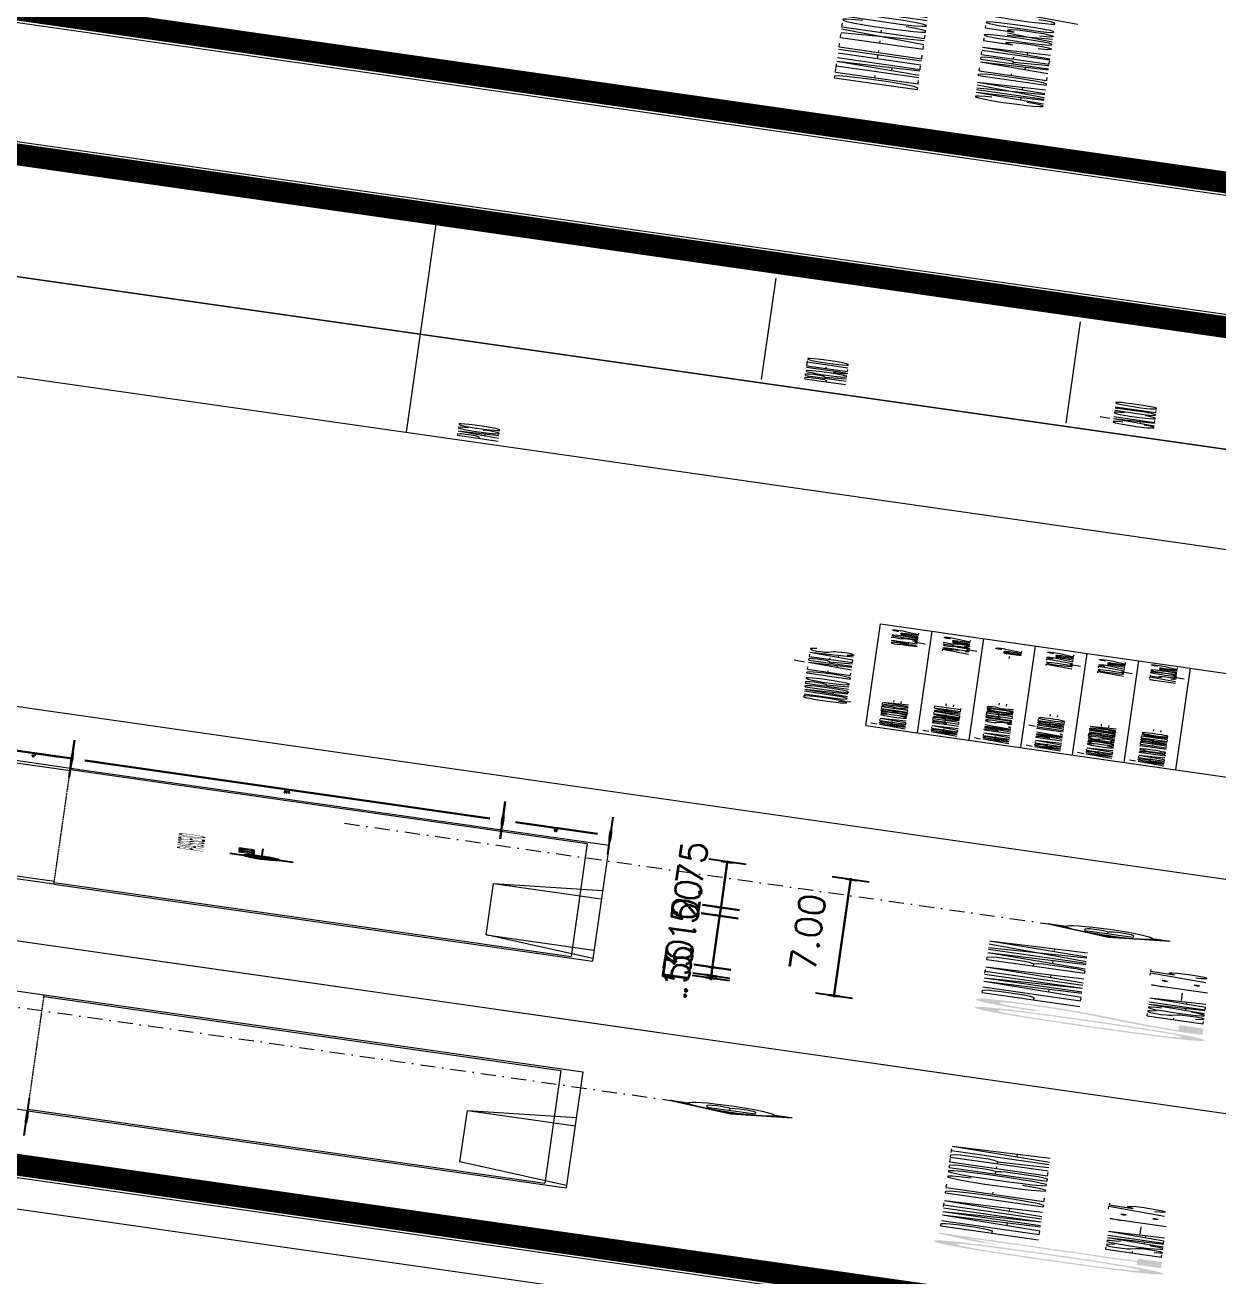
# Model space of a CAD drawing. Header units: millimetres. Extents: x -361192058 to 101130107379, y -14071650034 to 19218552450.
# Drawn here: x -134256 to -133930.3, y 41365.3 to 41706.9 of the extents above; entities that cross this region are included whole.
import ezdxf
from ezdxf.enums import TextEntityAlignment as Align

# ---------------------------------------------------------------- set-up
doc = ezdxf.new("R2010")
doc.units = ezdxf.units.MM
doc.header["$LTSCALE"] = 0.5
doc.linetypes.add('DASHDOT', pattern=[1, 0.5, -0.25, 0, -0.25])
doc.linetypes.add('HIDDEN2', pattern=[0.1875, 0.125, -0.0625])
for name, color, linetype in [('02', 2, 'Continuous'), ('08', 8, 'Continuous'), ('14-04-Texto-04', 3, 'Continuous'), ('CERC02', 3, 'Continuous'), ('DIVERSOS', 4, 'Continuous'), ('LINHAS PROJEÇÃO', 1, 'DASHDOT'), ('PAGPISO', 8, 'Continuous'), ('parede', 2, 'Continuous'), ('PISO', 8, 'Continuous'), ('Símbolos_Gráficos', 1, 'Continuous'), ('TEXTO2', 3, 'Continuous'), ('TXT_0', 7, 'Continuous'), ('TXT_2', 6, 'Continuous')]:
    doc.layers.add(name, color=color, linetype=linetype)
for name, color, linetype, lineweight in [('E-TXT-G', 3, 'Continuous', 30), ('E-TXT-W', 7, 'Continuous', 15), ('E-TXT-Y', 2, 'Continuous', 40)]:
    doc.layers.add(name, color=color, linetype=linetype, lineweight=lineweight)
doc.styles.add('ADITIVOCAD', font='ROMANS.shx')
doc.styles.add('r140', font='romans.shx')
doc.styles.add('REG140', font='romans.shx', dxfattribs={"width": 0.8, "height": 0.35})
doc.styles.add('REG80', font='romans.shx', dxfattribs={"width": 0.8, "height": 0.1})
doc.styles.add('ROMANS', font='romans', dxfattribs={"height": 0.1})
doc.styles.add('SANSSERIF', font='sas_____.pfb', dxfattribs={"height": 1})
doc.styles.add('SANSSERIF2', font='sanssb__.ttf', dxfattribs={"width": 0.8})
doc.styles.get("Standard").update_dxf_attribs({"font": 'txt.shx', "height": 0.12})
doc.dimstyles.new('ESCALA50', dxfattribs={"dimtxt": 0.1, "dimasz": 0.06, "dimexe": 0.18, "dimexo": 0.06, "dimgap": 0.1, "dimtad": 1, "dimzin": 4, "dimdsep": 46, "dimtxsty": 'Standard', "dimblk1": 'BOLA', "dimblk2": 'BOLA', "dimsah": 1, "dimcen": -0.06, "dimse1": 1, "dimse2": 1, "dimclrd": 7, "dimclrt": 3, "dimadec": 0, "dimazin": 0, "dimtfac": 1, "dimtix": 1, "dimtmove": 0, "dimatfit": 3, "dimldrblk": 'BOLA', "dimfxl": 0, "dimtolj": 1, "dimtzin": 4, "dimarcsym": 0})

# ---------------------------------------------------------------- blocks, each defined once
blk = doc.blocks.new('BOLA')
for p, q in [((0, -1.435), (0, 1.435)), ((-1.435, 0), (1.435, 0))]:
    blk.add_line(p, q)
blk.add_circle((0, 0), 0.452)
blk = doc.blocks.new('*D916')
at = {"layer": 'Defpoints', "color": 0, "transparency": 16777216}
for p in [(4165.6324, 2416.6151), (4165.1273, 2416.1151), (4165.6324, 2416.1151)]:
    blk.add_point(p, dxfattribs=at)
at = {"layer": 'DIVERSOS', "color": 7, "lineweight": -2, "transparency": 16777216}
blk.add_line((4165.1273, 2416.5551), (4165.1273, 2416.1751), dxfattribs=at)
at = {"layer": 'DIVERSOS', "color": 7, "lineweight": -2, "transparency": 16777216, "xscale": 0.06, "yscale": 0.06, "zscale": 0.06}
for p, rotation in [((4165.1273, 2416.6151), 90), ((4165.1273, 2416.1151), 270)]:
    blk.add_blockref('BOLA', p, dxfattribs=dict(at, rotation=rotation))
at = {"layer": 'DIVERSOS', "color": 3, "lineweight": 18, "transparency": 16777216, "insert": (4164.9673, 2416.3651), "char_height": 0.12, "attachment_point": 5, "rotation": 90}
blk.add_mtext('\\A1;.50', dxfattribs=at)
blk = doc.blocks.new('IND_DES')
at = {"layer": 'E-TXT-W'}
blk.add_line((0.0269, -0.2428), (0.1984, -0.2428), dxfattribs=at)
at = {"layer": 'E-TXT-G', "style": 'REG80', "width": 0.8}
for s, p in [('ESCALA', (-0.4463, -0.2864)), ('1', (0.2426, -0.2864)), (':', (0.3988, -0.2706))]:
    blk.add_text(s, height=0.1, dxfattribs=at).set_placement(p)
blk.add_attdef('ESCALA', (0.4897, -0.2812), '', height=0.1, dxfattribs=at)
at = {"layer": 'E-TXT-W', "style": 'SANSSERIF2', "width": 0.6}
blk.add_attdef('00', text='', height=0.4, dxfattribs=at).set_placement((-0.7083, -0.2881), align=Align.CENTER)
at = {"layer": 'E-TXT-Y', "style": 'REG140', "width": 0.8}
for tag, p in [('PROJETO', (-0.4563, 0.1829)), ('DESENHO', (-0.4582, -0.0658))]:
    blk.add_attdef(tag, p, '', height=0.175, dxfattribs=at)
blk = doc.blocks.new('Adc_nivelpl')
h = blk.add_hatch()
h.set_pattern_fill('_U', color=256, scale=0.005, angle=45, style=0, double=1)
h.set_pattern_definition([(45, (-5.8772514, -3.5161936), (-0.003535534, 0.003535534), []), (135, (-5.8772514, -3.5161936), (-0.003535534, -0.003535534), [])])
h.paths.add_polyline_path([(0.1954, -0.0865, 0.414214), (0.0865, -0.1954), (0.1954, -0.1954)])
h.paths.add_polyline_path([(0.1954, -0.1954), (0.1954, -0.3043, 0.414214), (0.3043, -0.1954)])
for p, q in [((0.1954, 0), (0.1954, -0.3908)), ((0.8958, -0.1954), (0, -0.1954))]:
    blk.add_line(p, q)
blk.add_circle((0.1954, -0.1954), 0.1089)
at = {"flags": 8}
blk.add_attdef('NIVEL', (0.3642, -0.1501), '', height=0.1, dxfattribs=at)
blk = doc.blocks.new('*D1428')
at = {"layer": 'Defpoints', "color": 0, "transparency": 16777216}
for p in [(4185.9588, 2423.6432), (4185.9588, 2416.1432), (4186.6764, 2416.1432)]:
    blk.add_point(p, dxfattribs=at)
at = {"layer": 'DIVERSOS', "color": 7, "lineweight": -2, "transparency": 16777216}
blk.add_line((4186.6764, 2423.5832), (4186.6764, 2416.2032), dxfattribs=at)
at = {"layer": 'DIVERSOS', "color": 7, "lineweight": -2, "transparency": 16777216, "xscale": 0.06, "yscale": 0.06, "zscale": 0.06}
for p, rotation in [((4186.6764, 2423.6432), 90), ((4186.6764, 2416.1432), 270)]:
    blk.add_blockref('BOLA', p, dxfattribs=dict(at, rotation=rotation))
at = {"layer": 'DIVERSOS', "color": 3, "lineweight": 18, "transparency": 16777216, "insert": (4186.5164, 2419.8932), "char_height": 0.12, "attachment_point": 5, "rotation": 90}
blk.add_mtext('\\A1;7.50', dxfattribs=at)
blk = doc.blocks.new('*D1449')
at = {"layer": 'Defpoints', "color": 0, "transparency": 16777216}
for p in [(4185.9588, 2416.4932), (4185.9588, 2416.1432), (4186.6764, 2416.1432)]:
    blk.add_point(p, dxfattribs=at)
at = {"layer": 'DIVERSOS', "color": 7, "lineweight": -2, "transparency": 16777216}
for p, q in [((4186.6764, 2416.5532), (4186.6764, 2416.6132)), ((4186.6764, 2416.4932), (4186.6764, 2416.1432)), ((4186.6764, 2416.0832), (4186.6764, 2416.0232))]:
    blk.add_line(p, q, dxfattribs=at)
at = {"layer": 'DIVERSOS', "color": 7, "lineweight": -2, "transparency": 16777216, "xscale": 0.06, "yscale": 0.06, "zscale": 0.06}
for p, rotation in [((4186.6764, 2416.4932), 270), ((4186.6764, 2416.1432), 90)]:
    blk.add_blockref('BOLA', p, dxfattribs=dict(at, rotation=rotation))
at = {"layer": 'DIVERSOS', "color": 3, "lineweight": 18, "transparency": 16777216, "insert": (4186.5164, 2416.3182), "char_height": 0.12, "attachment_point": 5, "rotation": 90}
blk.add_mtext('\\A1;.35', dxfattribs=at)
blk = doc.blocks.new('*D1453')
at = {"layer": 'Defpoints', "color": 0, "transparency": 16777216}
for p in [(4179.1088, 2413.6432), (4179.2588, 2413.6432), (4179.2588, 2413.0932)]:
    blk.add_point(p, dxfattribs=at)
at = {"layer": 'DIVERSOS', "color": 7, "lineweight": -2, "transparency": 16777216}
for p, q in [((4179.0488, 2413.0932), (4178.9888, 2413.0932)), ((4179.1088, 2413.0932), (4179.2588, 2413.0932)), ((4179.3188, 2413.0932), (4179.3788, 2413.0932))]:
    blk.add_line(p, q, dxfattribs=at)
at = {"layer": 'DIVERSOS', "color": 7, "lineweight": -2, "transparency": 16777216, "xscale": 0.06, "yscale": 0.06, "zscale": 0.06}
blk.add_blockref('BOLA', (4179.1088, 2413.0932), dxfattribs=at)
at = {"layer": 'DIVERSOS', "color": 7, "lineweight": -2, "transparency": 16777216, "xscale": 0.06, "yscale": 0.06, "zscale": 0.06, "rotation": 180}
blk.add_blockref('BOLA', (4179.2588, 2413.0932), dxfattribs=at)
at = {"layer": 'DIVERSOS', "color": 3, "lineweight": 18, "transparency": 16777216, "insert": (4179.1838, 2413.2532), "char_height": 0.12, "attachment_point": 5}
blk.add_mtext('\\A1;.15', dxfattribs=at)
blk = doc.blocks.new('*D1454')
at = {"layer": 'Defpoints', "color": 0, "transparency": 16777216}
for p in [(4179.2588, 2413.6432), (4179.7588, 2413.6432), (4179.7588, 2413.0932)]:
    blk.add_point(p, dxfattribs=at)
at = {"layer": 'DIVERSOS', "color": 7, "lineweight": -2, "transparency": 16777216}
blk.add_line((4179.3188, 2413.0932), (4179.6988, 2413.0932), dxfattribs=at)
at = {"layer": 'DIVERSOS', "color": 7, "lineweight": -2, "transparency": 16777216, "xscale": 0.06, "yscale": 0.06, "zscale": 0.06, "rotation": 180}
blk.add_blockref('BOLA', (4179.2588, 2413.0932), dxfattribs=at)
at = {"layer": 'DIVERSOS', "color": 7, "lineweight": -2, "transparency": 16777216, "xscale": 0.06, "yscale": 0.06, "zscale": 0.06}
blk.add_blockref('BOLA', (4179.7588, 2413.0932), dxfattribs=at)
at = {"layer": 'DIVERSOS', "color": 3, "lineweight": 18, "transparency": 16777216, "insert": (4179.5088, 2413.2532), "char_height": 0.12, "attachment_point": 5}
blk.add_mtext('\\A1;.50', dxfattribs=at)
blk = doc.blocks.new('*D1455')
at = {"layer": 'Defpoints', "color": 0, "transparency": 16777216}
for p in [(4179.7588, 2413.6432), (4182.8588, 2413.6432), (4182.8588, 2413.0932)]:
    blk.add_point(p, dxfattribs=at)
at = {"layer": 'DIVERSOS', "color": 7, "lineweight": -2, "transparency": 16777216}
blk.add_line((4179.8188, 2413.0932), (4182.7988, 2413.0932), dxfattribs=at)
at = {"layer": 'DIVERSOS', "color": 7, "lineweight": -2, "transparency": 16777216, "xscale": 0.06, "yscale": 0.06, "zscale": 0.06, "rotation": 180}
blk.add_blockref('BOLA', (4179.7588, 2413.0932), dxfattribs=at)
at = {"layer": 'DIVERSOS', "color": 7, "lineweight": -2, "transparency": 16777216, "xscale": 0.06, "yscale": 0.06, "zscale": 0.06}
blk.add_blockref('BOLA', (4182.8588, 2413.0932), dxfattribs=at)
at = {"layer": 'DIVERSOS', "color": 3, "lineweight": 18, "transparency": 16777216, "insert": (4181.3088, 2413.2532), "char_height": 0.12, "attachment_point": 5}
blk.add_mtext('\\A1;3.10', dxfattribs=at)
blk = doc.blocks.new('*D1456')
at = {"layer": 'Defpoints', "color": 0, "transparency": 16777216}
for p in [(4182.8588, 2413.6432), (4183.3588, 2413.6432), (4183.3588, 2413.0932)]:
    blk.add_point(p, dxfattribs=at)
at = {"layer": 'DIVERSOS', "color": 7, "lineweight": -2, "transparency": 16777216}
blk.add_line((4182.9188, 2413.0932), (4183.2988, 2413.0932), dxfattribs=at)
at = {"layer": 'DIVERSOS', "color": 7, "lineweight": -2, "transparency": 16777216, "xscale": 0.06, "yscale": 0.06, "zscale": 0.06, "rotation": 180}
blk.add_blockref('BOLA', (4182.8588, 2413.0932), dxfattribs=at)
at = {"layer": 'DIVERSOS', "color": 7, "lineweight": -2, "transparency": 16777216, "xscale": 0.06, "yscale": 0.06, "zscale": 0.06}
blk.add_blockref('BOLA', (4183.3588, 2413.0932), dxfattribs=at)
at = {"layer": 'DIVERSOS', "color": 3, "lineweight": 18, "transparency": 16777216, "insert": (4183.1088, 2413.2532), "char_height": 0.12, "attachment_point": 5}
blk.add_mtext('\\A1;.50', dxfattribs=at)
blk = doc.blocks.new('*D1457')
at = {"layer": 'Defpoints', "color": 0, "transparency": 16777216}
for p in [(4183.3588, 2413.6432), (4186.1088, 2413.6432), (4186.1088, 2413.0932)]:
    blk.add_point(p, dxfattribs=at)
at = {"layer": 'DIVERSOS', "color": 7, "lineweight": -2, "transparency": 16777216}
blk.add_line((4183.4188, 2413.0932), (4186.0488, 2413.0932), dxfattribs=at)
at = {"layer": 'DIVERSOS', "color": 7, "lineweight": -2, "transparency": 16777216, "xscale": 0.06, "yscale": 0.06, "zscale": 0.06, "rotation": 180}
blk.add_blockref('BOLA', (4183.3588, 2413.0932), dxfattribs=at)
at = {"layer": 'DIVERSOS', "color": 7, "lineweight": -2, "transparency": 16777216, "xscale": 0.06, "yscale": 0.06, "zscale": 0.06}
blk.add_blockref('BOLA', (4186.1088, 2413.0932), dxfattribs=at)
at = {"layer": 'DIVERSOS', "color": 3, "lineweight": 18, "transparency": 16777216, "insert": (4184.7338, 2413.2532), "char_height": 0.12, "attachment_point": 5}
blk.add_mtext('\\A1;2.75', dxfattribs=at)
blk = doc.blocks.new('*D1429')
at = {"layer": 'Defpoints', "color": 0, "transparency": 16777216}
for p in [(4179.1088, 2413.4962), (4186.1088, 2413.4962), (4186.1088, 2412.5217)]:
    blk.add_point(p, dxfattribs=at)
at = {"layer": 'DIVERSOS', "color": 7, "lineweight": -2, "transparency": 16777216}
blk.add_line((4179.1688, 2412.5217), (4186.0488, 2412.5217), dxfattribs=at)
at = {"layer": 'DIVERSOS', "color": 7, "lineweight": -2, "transparency": 16777216, "xscale": 0.06, "yscale": 0.06, "zscale": 0.06, "rotation": 180}
blk.add_blockref('BOLA', (4179.1088, 2412.5217), dxfattribs=at)
at = {"layer": 'DIVERSOS', "color": 7, "lineweight": -2, "transparency": 16777216, "xscale": 0.06, "yscale": 0.06, "zscale": 0.06}
blk.add_blockref('BOLA', (4186.1088, 2412.5217), dxfattribs=at)
at = {"layer": 'DIVERSOS', "color": 3, "lineweight": 18, "transparency": 16777216, "insert": (4182.6088, 2412.6817), "char_height": 0.12, "attachment_point": 5}
blk.add_mtext('\\A1;7.00', dxfattribs=at)
blk = doc.blocks.new('*D1458')
at = {"layer": 'Defpoints', "color": 0, "transparency": 16777216}
for p in [(4182.8588, 2416.1432), (4186.6764, 2416.1432), (4182.8588, 2414.1432)]:
    blk.add_point(p, dxfattribs=at)
at = {"layer": 'DIVERSOS', "color": 7, "lineweight": -2, "transparency": 16777216}
blk.add_line((4186.6764, 2414.2032), (4186.6764, 2416.0832), dxfattribs=at)
at = {"layer": 'DIVERSOS', "color": 7, "lineweight": -2, "transparency": 16777216, "xscale": 0.06, "yscale": 0.06, "zscale": 0.06}
for p, rotation in [((4186.6764, 2416.1432), 90), ((4186.6764, 2414.1432), 270)]:
    blk.add_blockref('BOLA', p, dxfattribs=dict(at, rotation=rotation))
at = {"layer": 'DIVERSOS', "color": 3, "lineweight": 18, "transparency": 16777216, "insert": (4186.5164, 2415.1432), "char_height": 0.12, "attachment_point": 5, "rotation": 90}
blk.add_mtext('\\A1;2.00', dxfattribs=at)
blk = doc.blocks.new('*D1459')
at = {"layer": 'Defpoints', "color": 0, "transparency": 16777216}
for p in [(4182.8588, 2414.1432), (4182.8588, 2413.6432), (4186.6764, 2413.6432)]:
    blk.add_point(p, dxfattribs=at)
at = {"layer": 'DIVERSOS', "color": 7, "lineweight": -2, "transparency": 16777216}
blk.add_line((4186.6764, 2414.0832), (4186.6764, 2413.7032), dxfattribs=at)
at = {"layer": 'DIVERSOS', "color": 7, "lineweight": -2, "transparency": 16777216, "xscale": 0.06, "yscale": 0.06, "zscale": 0.06}
for p, rotation in [((4186.6764, 2414.1432), 90), ((4186.6764, 2413.6432), 270)]:
    blk.add_blockref('BOLA', p, dxfattribs=dict(at, rotation=rotation))
at = {"layer": 'DIVERSOS', "color": 3, "lineweight": 18, "transparency": 16777216, "insert": (4186.5164, 2413.8932), "char_height": 0.12, "attachment_point": 5, "rotation": 90}
blk.add_mtext('\\A1;.50', dxfattribs=at)
blk = doc.blocks.new('APROVADO QUADRA 21.2 MBVII')
at = {"layer": 'PAGPISO', "lineweight": 18}
h = blk.add_hatch(dxfattribs=at)
h.set_pattern_fill('ANSI31', color=256, scale=0.0032, angle=450, style=0)
h.set_pattern_definition([(225, (4171.249391, 2413.197763), (-0.0071842, 0.0071842), [])])
h.paths.add_polyline_path([(4171.3909, 2412.7733), (4171.2494, 2412.9148), (4171.3909, 2413.0563, 0.414214)])
h.paths.add_polyline_path([(4171.5324, 2412.6318), (4171.3909, 2412.7733, 0.198912), (4171.5324, 2412.7147)])
h.paths.add_polyline_path([(4171.5324, 2413.1149, 0.198912), (4171.3909, 2413.0563), (4171.5324, 2413.1978)])
h = blk.add_hatch(dxfattribs=at)
h.set_pattern_fill('ANSI31', color=256, scale=0.0032, angle=450, style=0)
h.set_pattern_definition([(225, (4184.87583, 2411.593561), (-0.0071842, 0.0071842), [])])
h.paths.add_polyline_path([(4185.0173, 2411.1691), (4184.8758, 2411.3106), (4185.0173, 2411.4521, 0.414214)])
h.paths.add_polyline_path([(4185.1588, 2411.0276), (4185.0173, 2411.1691, 0.198912), (4185.1588, 2411.1105)])
h.paths.add_polyline_path([(4185.1588, 2411.5107, 0.198912), (4185.0173, 2411.4521), (4185.1588, 2411.5936)])
at = {"lineweight": 18}
for p, q in [((4195.3462, 2412.3125), (4201.4742, 2412.3125)), ((4195.3462, 2412.0725), (4201.4742, 2412.0725)), ((4195.3462, 2411.8325), (4201.4742, 2411.8325)), ((4195.3462, 2411.5925), (4201.4742, 2411.5925)), ((4195.3462, 2411.3525), (4201.4742, 2411.3525)), ((4195.3462, 2411.1125), (4201.4742, 2411.1125))]:
    blk.add_line(p, q, dxfattribs=at)
at = {"layer": '02', "lineweight": 18}
for p, q in [((4221.9158, 2427.923), (4221.9158, 2400.3622)), ((4208.7908, 2420.925), (4208.7908, 2400.3622))]:
    blk.add_line(p, q, dxfattribs=at)
at = {"layer": '02', "color": 0, "lineweight": 18}
blk.add_line((4221.9158, 2420.925), (4221.9158, 2400.3622), dxfattribs=at)
at = {"layer": '02', "lineweight": 18}
for points in [[(4161.4658, 2399.6122), (4222.6658, 2399.6122), (4222.6658, 2444.1622), (4161.4658, 2444.1622)], [(4162.2158, 2443.4122), (4175.4514, 2443.4122), (4175.4514, 2409.6235), (4162.2158, 2409.6235)], [(4189.29, 2443.4403), (4175.4514, 2443.4403), (4175.4514, 2409.6235), (4189.29, 2409.6235)], [(4229.7208, 2385.7337), (4290.9208, 2385.7337), (4290.9208, 2430.2837), (4229.7208, 2430.2837)]]:
    blk.add_lwpolyline(points, close=True, dxfattribs=at)
at = {"layer": '02', "lineweight": 18, "const_width": 0.1}
for points in [[(4162.2158, 2400.3622), (4221.9158, 2400.3622), (4221.9158, 2443.4122), (4162.2158, 2443.4122)], [(4230.4708, 2386.4837), (4290.1708, 2386.4837), (4290.1708, 2429.5337), (4230.4708, 2429.5337)]]:
    blk.add_lwpolyline(points, close=True, dxfattribs=at)
at = {"layer": '02', "lineweight": 18}
blk.add_lwpolyline([(4161.4658, 2399.6122), (4159.5908, 2399.6122), (4159.5908, 2419.1122), (4161.4658, 2420.9872), (4162.2158, 2420.9872)], dxfattribs=at)
at = {"layer": '08', "linetype": 'HIDDEN2', "lineweight": 18, "ltscale": 0.2}
blk.add_line((4179.2588, 2416.1432), (4185.9588, 2416.1432), dxfattribs=at)
at = {"layer": '08', "color": 4, "linetype": 'HIDDEN2', "lineweight": 18, "ltscale": 0.2}
blk.add_line((4165.6324, 2416.1151), (4172.3324, 2416.1151), dxfattribs=at)
at = {"layer": '08', "lineweight": 18}
for p, q in [((4179.7588, 2414.1432), (4179.7588, 2413.6432)), ((4182.8588, 2414.1432), (4182.8588, 2413.6432)), ((4169.2324, 2414.1151), (4169.2324, 2413.6151))]:
    blk.add_line(p, q, dxfattribs=at)
for points in [[(4179.2588, 2413.6432), (4179.7588, 2414.1432), (4182.8588, 2414.1432), (4183.3588, 2413.6432)], [(4165.6324, 2413.6151), (4166.1324, 2414.1151), (4169.2324, 2414.1151), (4169.7324, 2413.6151)]]:
    blk.add_lwpolyline(points, dxfattribs=at)
at = {"layer": '14-04-Texto-04', "lineweight": 18}
for p, q in [((4214.6921, 2420.925), (4214.6921, 2408.3778)), ((4214.6921, 2408.3778), (4214.6921, 2419.3125))]:
    blk.add_line(p, q, dxfattribs=at)
at = {"layer": 'CERC02', "lineweight": 18}
for p, q in [((4208.7908, 2414.8338), (4221.9158, 2414.8338)), ((4214.8965, 2413.2517), (4221.0059, 2413.2517)), ((4195.3462, 2412.5525), (4201.4742, 2412.5525)), ((4195.3462, 2412.5525), (4195.3462, 2407.1074)), ((4201.4742, 2412.5525), (4201.4742, 2407.1074)), ((4214.8965, 2411.838), (4221.0059, 2411.838))]:
    blk.add_line(p, q, dxfattribs=at)
at = {"layer": 'DIVERSOS', "lineweight": 18}
for p, q in [((4165.4824, 2416.1151), (4165.4824, 2438.7151)), ((4172.4824, 2423.7151), (4172.4824, 2416.1151)), ((4165.4824, 2416.1151), (4165.6324, 2416.1151)), ((4172.3324, 2416.1151), (4172.4824, 2416.1151))]:
    blk.add_line(p, q, dxfattribs=at)
at = {"layer": 'LINHAS PROJEÇÃO', "lineweight": 18}
for p, q in [((4171.5324, 2416.4651), (4171.5324, 2413.1978)), ((4185.1588, 2414.8609), (4185.1588, 2411.5936))]:
    blk.add_line(p, q, dxfattribs=at)
at = {"layer": 'parede', "lineweight": 18}
for p, q in [((4179.1088, 2416.1432), (4179.1088, 2441.1432)), ((4186.1088, 2441.1432), (4186.1088, 2416.1432)), ((4179.2588, 2416.1432), (4179.2588, 2416.4932)), ((4185.9588, 2416.4932), (4185.9588, 2416.1432)), ((4179.1088, 2416.1432), (4179.2588, 2416.1432)), ((4185.9588, 2416.1432), (4186.1088, 2416.1432))]:
    blk.add_line(p, q, dxfattribs=at)
at = {"layer": 'PISO', "lineweight": 18}
for p, q in [((4179.1088, 2416.1432), (4179.1088, 2413.6432)), ((4179.2088, 2416.1432), (4179.2088, 2413.7432)), ((4186.0088, 2416.1432), (4186.0088, 2413.7432)), ((4186.1088, 2416.1432), (4186.1088, 2413.6432)), ((4165.4824, 2416.1151), (4165.4824, 2413.6151)), ((4165.5824, 2416.1151), (4165.5824, 2413.7151)), ((4172.3824, 2416.1151), (4172.3824, 2413.7151)), ((4172.4824, 2416.1151), (4172.4824, 2413.6151)), ((4186.0088, 2413.7432), (4179.2088, 2413.7432)), ((4172.3824, 2413.7151), (4165.5824, 2413.7151)), ((4172.4824, 2413.6151), (4165.4824, 2413.6151)), ((4186.1088, 2413.6432), (4179.1088, 2413.6432))]:
    blk.add_line(p, q, dxfattribs=at)
at = {"layer": 'Símbolos_Gráficos', "color": 3, "lineweight": 18}
for p, q in [((4171.5324, 2413.1978), (4171.2494, 2412.9148)), ((4171.5324, 2413.1149), (4171.5324, 2413.1978)), ((4171.2494, 2412.9148), (4171.5324, 2412.6318)), ((4171.5324, 2412.7147), (4171.5324, 2412.6318)), ((4185.1588, 2411.5936), (4184.8758, 2411.3106)), ((4185.1588, 2411.5107), (4185.1588, 2411.5936)), ((4184.8758, 2411.3106), (4185.1588, 2411.0276)), ((4185.1588, 2411.1105), (4185.1588, 2411.0276))]:
    blk.add_line(p, q, dxfattribs=at)
for centre in [(4171.5324, 2412.9148), (4185.1588, 2411.3106)]:
    blk.add_circle(centre, 0.2001, dxfattribs=at)
at = {"lineweight": 18}
ref = blk.add_blockref('IND_DES', (4167.5321, 2411.603), dxfattribs=dict(at, xscale=2.591993519999988, yscale=2.591993519999988, zscale=2.591993519999988))
ref.add_attrib('00', '01', dxfattribs={"layer": 'E-TXT-W', "height": 1.0368, "style": 'SANSSERIF', "width": 0.6}).set_placement((4165.6963, 2410.8562), align=Align.CENTER)
ref.add_attrib('DESENHO', 'PLANTA DE COBERTA', (4166.3445, 2411.4323), dxfattribs={"layer": 'E-TXT-Y', "height": 0.453599, "style": 'REG140', "width": 0.8})
ref.add_attrib('ESCALA', '75', (4168.8015, 2410.874), dxfattribs={"layer": 'E-TXT-G', "height": 0.2592, "style": 'REG80', "width": 0.8})
ref = blk.add_blockref('IND_DES', (4181.6805, 2411.5665), dxfattribs=dict(at, xscale=2.591993519999988, yscale=2.591993519999988, zscale=2.591993519999988))
ref.add_attrib('00', '02', dxfattribs={"layer": 'E-TXT-W', "height": 1.0368, "style": 'SANSSERIF', "width": 0.6}).set_placement((4179.8446, 2410.8198), align=Align.CENTER)
ref.add_attrib('DESENHO', 'PLANTA BAIXA', (4180.4928, 2411.3958), dxfattribs={"layer": 'E-TXT-Y', "height": 0.453599, "style": 'REG140', "width": 0.8})
ref.add_attrib('ESCALA', '75', (4182.9499, 2410.8375), dxfattribs={"layer": 'E-TXT-G', "height": 0.2592, "style": 'REG80', "width": 0.8})
at = {"layer": 'TXT_0', "lineweight": 18}
ref = blk.add_blockref('Adc_nivelpl', (4182.2858, 2415.363), dxfattribs=dict(at, xscale=0.75, yscale=0.75, zscale=0.75))
ref.add_attrib('NIVEL', '0.00', (4182.559, 2415.2504), dxfattribs={"height": 0.075, "style": 'ADITIVOCAD', "flags": 8})
at = {"color": 0, "lineweight": 13, "flags": 8}
for p in [(4700.7247, 2280.1125), (4699.5738, 2277.8964), (4702.3546, 2276.195), (4703.6722, 2274.085), (4699.8445, 2272.2194), (4703.0488, 2270.137), (4703.0877, 2267.9803), (4700.6523, 2261.5216), (4700.7007, 2257.1593)]:
    blk.add_attdef('NIVEL', p, '', height=0.075, dxfattribs=at)
for rotation, width, p in [(90, 0.8, (4700.8205, 2275.7521)), (270, 0.6, (4703.8437, 2274.9021)), (90, 0.8, (4701.5575, 2268.5021)), (180, 0.6, (4651.1817, 2236.1931))]:
    blk.add_attdef('$PORTA', text='', height=0.09, rotation=rotation, dxfattribs=dict(at, width=width)).set_placement(p, align=Align.MIDDLE)
for p in [(4654.176, 2240.463), (4648.499, 2240.1923), (4633.4388, 2239.3361), (4637.8012, 2239.3845), (4656.3921, 2239.3121), (4652.4746, 2237.6822), (4646.4166, 2236.988), (4644.2598, 2236.9491), (4650.3646, 2236.3646)]:
    blk.add_attdef('NIVEL', p, '', height=0.075, rotation=270, dxfattribs=at)
at = {"color": 0, "lineweight": 13, "width": 0.8, "flags": 8}
for p in [(4652.0317, 2239.2163), (4644.7817, 2238.4793)]:
    blk.add_attdef('$PORTA', text='', height=0.09, dxfattribs=at).set_placement(p, align=Align.MIDDLE)
at = {"layer": 'CERC02', "lineweight": 18, "style": 'ROMANS'}
for s, height, p in [('QUADRO DE ÁREAS', 0.2, (4196.4223, 2412.8544, 0.32)), ('ÁREA COBERTA=   ', 0.12, (4195.4777, 2412.4917)), ('84,30m2', 0.12, (4200.3887, 2412.4917)), ('ÁREA PERMEAVEL=', 0.12, (4195.4777, 2412.2508)), ('79,83m2', 0.12, (4200.3887, 2412.2517)), ('ÁREA PAV. SUPERIOR =', 0.12, (4195.4777, 2412.0108)), (' - m2', 0.12, (4200.3887, 2412.0117)), ('ÁREA PAV. TÉRREO =', 0.12, (4195.4777, 2411.7708)), ('70,72m2', 0.12, (4200.3887, 2411.7717)), ('ÁREA CONSTRUIDA=   ', 0.12, (4195.4777, 2411.5317)), ('70,72m2', 0.12, (4200.3887, 2411.5317)), ('ÁREA DO TERRENO =', 0.12, (4195.4777, 2411.2908)), ('175,00m2', 0.12, (4200.3887, 2411.2917))]:
    blk.add_text(s, height=height, dxfattribs=at).set_placement(p, align=Align.TOP_LEFT)
at = {"layer": 'LINHAS PROJEÇÃO', "lineweight": 18, "style": 'r140'}
for p in [(4171.5324, 2412.9148), (4185.1588, 2411.3106)]:
    blk.add_text('B', height=0.224, dxfattribs=at).set_placement(p, align=Align.MIDDLE)
at = {"layer": 'TEXTO2', "lineweight": 18, "style": 'SANSSERIF'}
blk.add_text('PASSEIO', height=0.12312, dxfattribs=at).set_placement((4182.2711, 2415.4845))
at = {"layer": 'TEXTO2', "lineweight": 18, "style": 'ROMANS'}
for s, p in [('PAGO', (4209.0028, 2414.5994)), ('PROJETO', (4215.2687, 2413.0552, -0.754)), ('CÁLCULO', (4215.2687, 2411.6248, -0.754))]:
    blk.add_text(s, height=0.1885, dxfattribs=at).set_placement(p, align=Align.TOP_LEFT)
at = {"layer": 'TXT_2', "lineweight": 18, "style": 'ADITIVOCAD'}
for s, height, p in [('DETALHE EXECUTIVO DE ESGOTO', 0.383699, (4233.2824, 2412.7323)), ('CAIXA DE AREIA 50x50 C/ TAMPA GRELHA', 0.313935, (4233.2824, 2412.1492))]:
    blk.add_text(s, height=height, dxfattribs=at).set_placement(p)
at = {"layer": 'DIVERSOS', "lineweight": 18}
for base, p1, p2, picture, middle in [((4186.6764, 2416.1432), (4185.9588, 2423.6432), (4185.9588, 2416.1432), '*D1428', (4186.5164, 2419.8932)), ((4165.1273, 2416.1151), (4165.6324, 2416.6151), (4165.6324, 2416.1151), '*D916', (4164.9673, 2416.3651)), ((4186.6764, 2416.1432), (4185.9588, 2416.4932), (4185.9588, 2416.1432), '*D1449', (4186.5164, 2416.3182)), ((4186.6764, 2416.1432), (4182.8588, 2414.1432), (4182.8588, 2416.1432), '*D1458', (4186.5164, 2415.1432)), ((4186.6764, 2413.6432), (4182.8588, 2414.1432), (4182.8588, 2413.6432), '*D1459', (4186.5164, 2413.8932))]:
    dim = blk.add_linear_dim(base=base, p1=p1, p2=p2, angle=90, dimstyle='ESCALA50', dxfattribs=at)
    dim.commit()
    dim.dimension.update_dxf_attribs({"geometry": picture, "text_midpoint": middle})
for base, p1, p2, picture, middle in [((4179.2588, 2413.0932), (4179.1088, 2413.6432), (4179.2588, 2413.6432), '*D1453', (4179.1838, 2413.2532)), ((4179.7588, 2413.0932), (4179.2588, 2413.6432), (4179.7588, 2413.6432), '*D1454', (4179.5088, 2413.2532)), ((4182.8588, 2413.0932), (4179.7588, 2413.6432), (4182.8588, 2413.6432), '*D1455', (4181.3088, 2413.2532)), ((4183.3588, 2413.0932), (4182.8588, 2413.6432), (4183.3588, 2413.6432), '*D1456', (4183.1088, 2413.2532)), ((4186.1088, 2413.0932), (4183.3588, 2413.6432), (4186.1088, 2413.6432), '*D1457', (4184.7338, 2413.2532)), ((4186.1088, 2412.5217), (4179.1088, 2413.4962), (4186.1088, 2413.4962), '*D1429', (4182.6088, 2412.6817))]:
    dim = blk.add_linear_dim(base=base, p1=p1, p2=p2, dimstyle='ESCALA50', dxfattribs=at)
    dim.commit()
    dim.dimension.update_dxf_attribs({"geometry": picture, "text_midpoint": middle})

msp = doc.modelspace()

# ---------------------------------------------------------------- block references
at = {"layer": '02', "color": 0, "lineweight": 30, "xscale": -4.574818403918471, "yscale": -59.40450511825884, "zscale": 4.574818403918471, "rotation": 261.8606972171988}
msp.add_blockref('APROVADO QUADRA 21.2 MBVII', (5129.041, 2225.201), dxfattribs=at)

doc.saveas('drawing.dxf')
